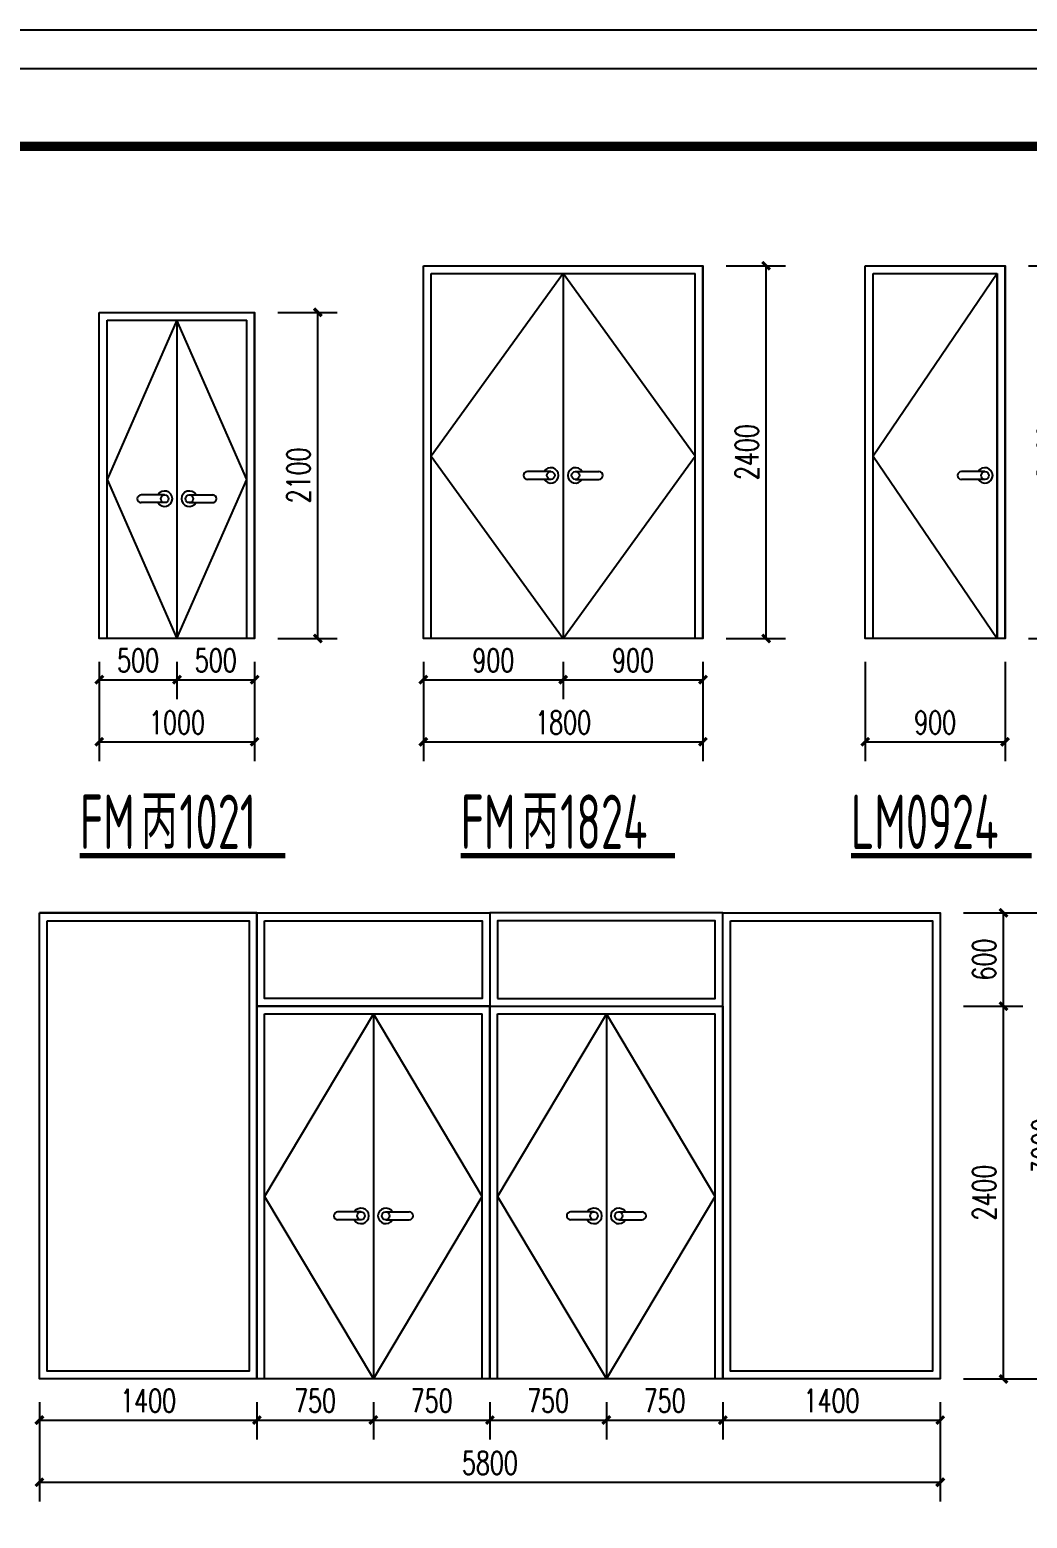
# Model space of a CAD drawing. Header units: millimetres. Extents: x -1048436 to -185795, y -983427 to 400387.
# Drawn here: x -625700 to -619277, y 362629 to 372211 of the extents above; entities that cross this region are included whole.
import ezdxf
from ezdxf.enums import TextEntityAlignment as Align

# ---------------------------------------------------------------- set-up
doc = ezdxf.new("R2010")
doc.units = ezdxf.units.MM
doc.header["$LTSCALE"] = 500
for name, color, linetype in [('C-SHET-TTLB', 11, 'Continuous'), ('DIM_SYMB', 3, 'Continuous'), ('PUB_DIM', 3, 'Continuous'), ('PUB_TEXT', 7, 'Continuous'), ('建-墙', 254, 'Continuous'), ('建-窗', 135, 'Continuous')]:
    doc.layers.add(name, color=color, linetype=linetype)
doc.styles.add('_TCH_DIM_T3', font='SIMPLEX', dxfattribs={"width": 0.705882, "bigfont": 'GBCBIG'})
doc.styles.add('ECADI', font='hzs.shx', dxfattribs={"width": 0.7, "bigfont": 'hztxt.shx'})
doc.styles.add('XD2008', font='xd-hzs.shx', dxfattribs={"width": 0.7, "bigfont": 'xd-hztxt.shx'})
doc.dimstyles.new('_TCH_ARCH&&50', dxfattribs={"dimtxt": 148.75, "dimasz": 50, "dimexe": 125, "dimexo": 150, "dimgap": 50, "dimtad": 1, "dimdec": 0, "dimzin": 0, "dimdsep": 46, "dimtxsty": '_TCH_DIM_T3', "dimblk": 'ARCHTICK', "dimcen": 0.09, "dimclrt": 7, "dimazin": 2, "dimtfac": 1, "dimtdec": 0, "dimtix": 1, "dimtmove": 2, "dimatfit": 3, "dimldrblk": 'ARCHTICK', "dimfxl": 1, "dimtolj": 1, "dimtzin": 0, "dimarcsym": 0})

# ---------------------------------------------------------------- blocks, each defined once
blk = doc.blocks.new('集团图框A1')
at = {"layer": 'C-SHET-TTLB'}
for points in [[(1095.85, -95.53), (1095.85, -699.53), (244.85, -699.53), (244.85, -95.53)], [(1090.85, -100.53), (1090.85, -694.53), (249.85, -694.53), (249.85, -100.53)]]:
    blk.add_lwpolyline(points, close=True, dxfattribs=at)
at = {"layer": 'C-SHET-TTLB', "const_width": 1.2}
blk.add_lwpolyline([(268.25, -110.53), (1080.85, -110.53), (1080.85, -684.53), (268.25, -684.53)], close=True, dxfattribs=at)
at = {"color": 2, "style": 'ECADI', "width": 0.7}
for tag, p in [('序号1', (1009.72, -381.88)), ('记要1', (1037.92, -381.9)), ('日期1', (1073.26, -381.71)), ('序号2', (1009.72, -387.77)), ('记要2', (1037.92, -387.79)), ('日期2', (1073.26, -387.6)), ('序号3', (1009.72, -393.63)), ('记要3', (1037.92, -393.65)), ('日期3', (1073.26, -393.46)), ('序号4', (1009.72, -399.51)), ('记要4', (1037.92, -399.53)), ('日期4', (1073.26, -399.35)), ('合作设计单位', (1042.53, -542.75)), ('审定人', (1041.84, -561.74)), ('审核人', (1041.84, -571.23)), ('设计总负责人', (1041.84, -580.99)), ('专业负责人', (1041.84, -591.72)), ('校对人', (1041.84, -601.96)), ('设计人', (1041.84, -611.83)), ('建设单位上', (1044.38, -619.93)), ('建设单位中', (1044.38, -623.89)), ('建设单位下', (1044.38, -627.74)), ('项目名称上', (1044.35, -632.3)), ('项目名称中', (1044.35, -636.38)), ('项目名称下', (1044.35, -640.33)), ('子项', (1043.59, -646.93)), ('图名上', (1044.47, -653.59)), ('图名中', (1044.47, -657.5)), ('图名下', (1044.47, -661.62)), ('工程编号', (1027.1, -667.58)), ('阶段', (1063.92, -667.61)), ('比例', (1025.96, -674.19)), ('专业', (1063.72, -673.97)), ('日期', (1026.1, -680.73)), ('图别、图号', (1066.05, -680.84))]:
    blk.add_attdef(tag, text='', height=3.5, dxfattribs=at).set_placement(p, align=Align.MIDDLE)
blk = doc.blocks.new('A1')
blk.add_blockref('集团图框A1', (-609654.51, -640037.88))
blk = doc.blocks.new('_ArchTick')
at = {"color": 0, "linetype": 'ByBlock', "const_width": 0.4}
blk.add_lwpolyline([(-0.5, -0.5), (0.5, 0.5)], dxfattribs=at)
blk = doc.blocks.new('*D414')
at = {"layer": 'Defpoints', "color": 0, "transparency": 16777216}
for p in [(-619455.3, 366525.8), (-619048.4, 366525.8), (-619455.3, 363525.8)]:
    blk.add_point(p, dxfattribs=at)
at = {"layer": 'PUB_DIM', "color": 0, "lineweight": -2, "transparency": 16777216}
for p, q in [((-619305.3, 366525.8), (-618923.4, 366525.8)), ((-619048.4, 363525.8), (-619048.4, 366525.8)), ((-619305.3, 363525.8), (-618923.4, 363525.8))]:
    blk.add_line(p, q, dxfattribs=at)
at = {"layer": 'PUB_DIM', "color": 0, "lineweight": -2, "transparency": 16777216, "xscale": 50, "yscale": 50, "zscale": 50}
for p, rotation in [((-619048.4, 366525.8), 90), ((-619048.4, 363525.8), 270)]:
    blk.add_blockref('_ArchTick', p, dxfattribs=dict(at, rotation=rotation))
at = {"layer": 'PUB_DIM', "color": 7, "transparency": 16777216, "insert": (-619172.8, 365025.8), "char_height": 148.75, "attachment_point": 5, "rotation": 90, "style": '_TCH_DIM_T3'}
blk.add_mtext('\\A1;3000', dxfattribs=at)
blk = doc.blocks.new('*D415')
at = {"layer": 'Defpoints', "color": 0, "transparency": 16777216}
for p in [(-625637.3, 363525.8), (-619837.3, 363525.8), (-619837.3, 362861.2)]:
    blk.add_point(p, dxfattribs=at)
at = {"layer": 'PUB_DIM', "color": 0, "lineweight": -2, "transparency": 16777216}
for p, q in [((-625637.3, 363375.8), (-625637.3, 362736.2)), ((-619837.3, 363375.8), (-619837.3, 362736.2)), ((-625637.3, 362861.2), (-619837.3, 362861.2))]:
    blk.add_line(p, q, dxfattribs=at)
at = {"layer": 'PUB_DIM', "color": 0, "lineweight": -2, "transparency": 16777216, "xscale": 50, "yscale": 50, "zscale": 50, "rotation": 180}
blk.add_blockref('_ArchTick', (-625637.3, 362861.2), dxfattribs=at)
at = {"layer": 'PUB_DIM', "color": 0, "lineweight": -2, "transparency": 16777216, "xscale": 50, "yscale": 50, "zscale": 50}
blk.add_blockref('_ArchTick', (-619837.3, 362861.2), dxfattribs=at)
at = {"layer": 'PUB_DIM', "color": 7, "transparency": 16777216, "insert": (-622737.3, 362985.6), "char_height": 148.75, "attachment_point": 5, "style": '_TCH_DIM_T3'}
blk.add_mtext('\\A1;5800', dxfattribs=at)
blk = doc.blocks.new('*D416')
at = {"layer": 'Defpoints', "color": 0, "transparency": 16777216}
for p in [(-625637.3, 363525.8), (-624237.3, 363525.8), (-624237.3, 363261.2)]:
    blk.add_point(p, dxfattribs=at)
at = {"layer": 'PUB_DIM', "color": 0, "lineweight": -2, "transparency": 16777216}
for p, q in [((-625637.3, 363375.8), (-625637.3, 363136.2)), ((-624237.3, 363375.8), (-624237.3, 363136.2)), ((-625637.3, 363261.2), (-624237.3, 363261.2))]:
    blk.add_line(p, q, dxfattribs=at)
at = {"layer": 'PUB_DIM', "color": 0, "lineweight": -2, "transparency": 16777216, "xscale": 50, "yscale": 50, "zscale": 50, "rotation": 180}
blk.add_blockref('_ArchTick', (-625637.3, 363261.2), dxfattribs=at)
at = {"layer": 'PUB_DIM', "color": 0, "lineweight": -2, "transparency": 16777216, "xscale": 50, "yscale": 50, "zscale": 50}
blk.add_blockref('_ArchTick', (-624237.3, 363261.2), dxfattribs=at)
at = {"layer": 'PUB_DIM', "color": 7, "transparency": 16777216, "insert": (-624937.3, 363385.6), "char_height": 148.75, "attachment_point": 5, "style": '_TCH_DIM_T3'}
blk.add_mtext('\\A1;1400', dxfattribs=at)
blk = doc.blocks.new('*D417')
at = {"layer": 'Defpoints', "color": 0, "transparency": 16777216}
for p in [(-624237.3, 363525.8), (-623487.3, 363525.8), (-623487.3, 363261.2)]:
    blk.add_point(p, dxfattribs=at)
at = {"layer": 'PUB_DIM', "color": 0, "lineweight": -2, "transparency": 16777216}
for p, q in [((-624237.3, 363375.8), (-624237.3, 363136.2)), ((-623487.3, 363375.8), (-623487.3, 363136.2)), ((-624237.3, 363261.2), (-623487.3, 363261.2))]:
    blk.add_line(p, q, dxfattribs=at)
at = {"layer": 'PUB_DIM', "color": 0, "lineweight": -2, "transparency": 16777216, "xscale": 50, "yscale": 50, "zscale": 50, "rotation": 180}
blk.add_blockref('_ArchTick', (-624237.3, 363261.2), dxfattribs=at)
at = {"layer": 'PUB_DIM', "color": 0, "lineweight": -2, "transparency": 16777216, "xscale": 50, "yscale": 50, "zscale": 50}
blk.add_blockref('_ArchTick', (-623487.3, 363261.2), dxfattribs=at)
at = {"layer": 'PUB_DIM', "color": 7, "transparency": 16777216, "insert": (-623862.3, 363385.6), "char_height": 148.75, "attachment_point": 5, "style": '_TCH_DIM_T3'}
blk.add_mtext('\\A1;750', dxfattribs=at)
blk = doc.blocks.new('*D418')
at = {"layer": 'Defpoints', "color": 0, "transparency": 16777216}
for p in [(-623487.3, 363525.8), (-622737.3, 363525.8), (-622737.3, 363261.2)]:
    blk.add_point(p, dxfattribs=at)
at = {"layer": 'PUB_DIM', "color": 0, "lineweight": -2, "transparency": 16777216}
for p, q in [((-623487.3, 363375.8), (-623487.3, 363136.2)), ((-622737.3, 363375.8), (-622737.3, 363136.2)), ((-623487.3, 363261.2), (-622737.3, 363261.2))]:
    blk.add_line(p, q, dxfattribs=at)
at = {"layer": 'PUB_DIM', "color": 0, "lineweight": -2, "transparency": 16777216, "xscale": 50, "yscale": 50, "zscale": 50, "rotation": 180}
blk.add_blockref('_ArchTick', (-623487.3, 363261.2), dxfattribs=at)
at = {"layer": 'PUB_DIM', "color": 0, "lineweight": -2, "transparency": 16777216, "xscale": 50, "yscale": 50, "zscale": 50}
blk.add_blockref('_ArchTick', (-622737.3, 363261.2), dxfattribs=at)
at = {"layer": 'PUB_DIM', "color": 7, "transparency": 16777216, "insert": (-623112.3, 363385.6), "char_height": 148.75, "attachment_point": 5, "style": '_TCH_DIM_T3'}
blk.add_mtext('\\A1;750', dxfattribs=at)
blk = doc.blocks.new('*D419')
at = {"layer": 'Defpoints', "color": 0, "transparency": 16777216}
for p in [(-622737.3, 363525.8), (-621987.3, 363525.8), (-621987.3, 363261.2)]:
    blk.add_point(p, dxfattribs=at)
at = {"layer": 'PUB_DIM', "color": 0, "lineweight": -2, "transparency": 16777216}
for p, q in [((-622737.3, 363375.8), (-622737.3, 363136.2)), ((-621987.3, 363375.8), (-621987.3, 363136.2)), ((-622737.3, 363261.2), (-621987.3, 363261.2))]:
    blk.add_line(p, q, dxfattribs=at)
at = {"layer": 'PUB_DIM', "color": 0, "lineweight": -2, "transparency": 16777216, "xscale": 50, "yscale": 50, "zscale": 50, "rotation": 180}
blk.add_blockref('_ArchTick', (-622737.3, 363261.2), dxfattribs=at)
at = {"layer": 'PUB_DIM', "color": 0, "lineweight": -2, "transparency": 16777216, "xscale": 50, "yscale": 50, "zscale": 50}
blk.add_blockref('_ArchTick', (-621987.3, 363261.2), dxfattribs=at)
at = {"layer": 'PUB_DIM', "color": 7, "transparency": 16777216, "insert": (-622362.3, 363385.6), "char_height": 148.75, "attachment_point": 5, "style": '_TCH_DIM_T3'}
blk.add_mtext('\\A1;750', dxfattribs=at)
blk = doc.blocks.new('*D420')
at = {"layer": 'Defpoints', "color": 0, "transparency": 16777216}
for p in [(-621987.3, 363525.8), (-621237.3, 363525.8), (-621237.3, 363261.2)]:
    blk.add_point(p, dxfattribs=at)
at = {"layer": 'PUB_DIM', "color": 0, "lineweight": -2, "transparency": 16777216}
for p, q in [((-621987.3, 363375.8), (-621987.3, 363136.2)), ((-621237.3, 363375.8), (-621237.3, 363136.2)), ((-621987.3, 363261.2), (-621237.3, 363261.2))]:
    blk.add_line(p, q, dxfattribs=at)
at = {"layer": 'PUB_DIM', "color": 0, "lineweight": -2, "transparency": 16777216, "xscale": 50, "yscale": 50, "zscale": 50, "rotation": 180}
blk.add_blockref('_ArchTick', (-621987.3, 363261.2), dxfattribs=at)
at = {"layer": 'PUB_DIM', "color": 0, "lineweight": -2, "transparency": 16777216, "xscale": 50, "yscale": 50, "zscale": 50}
blk.add_blockref('_ArchTick', (-621237.3, 363261.2), dxfattribs=at)
at = {"layer": 'PUB_DIM', "color": 7, "transparency": 16777216, "insert": (-621612.3, 363385.6), "char_height": 148.75, "attachment_point": 5, "style": '_TCH_DIM_T3'}
blk.add_mtext('\\A1;750', dxfattribs=at)
blk = doc.blocks.new('*D421')
at = {"layer": 'Defpoints', "color": 0, "transparency": 16777216}
for p in [(-621237.3, 363525.8), (-619837.3, 363525.8), (-619837.3, 363261.2)]:
    blk.add_point(p, dxfattribs=at)
at = {"layer": 'PUB_DIM', "color": 0, "lineweight": -2, "transparency": 16777216}
for p, q in [((-621237.3, 363375.8), (-621237.3, 363136.2)), ((-619837.3, 363375.8), (-619837.3, 363136.2)), ((-621237.3, 363261.2), (-619837.3, 363261.2))]:
    blk.add_line(p, q, dxfattribs=at)
at = {"layer": 'PUB_DIM', "color": 0, "lineweight": -2, "transparency": 16777216, "xscale": 50, "yscale": 50, "zscale": 50, "rotation": 180}
blk.add_blockref('_ArchTick', (-621237.3, 363261.2), dxfattribs=at)
at = {"layer": 'PUB_DIM', "color": 0, "lineweight": -2, "transparency": 16777216, "xscale": 50, "yscale": 50, "zscale": 50}
blk.add_blockref('_ArchTick', (-619837.3, 363261.2), dxfattribs=at)
at = {"layer": 'PUB_DIM', "color": 7, "transparency": 16777216, "insert": (-620537.3, 363385.6), "char_height": 148.75, "attachment_point": 5, "style": '_TCH_DIM_T3'}
blk.add_mtext('\\A1;1400', dxfattribs=at)
blk = doc.blocks.new('*D422')
at = {"layer": 'Defpoints', "color": 0, "transparency": 16777216}
for p in [(-619837.3, 365925.8), (-619430.3, 365925.8), (-619837.3, 363525.8)]:
    blk.add_point(p, dxfattribs=at)
at = {"layer": 'PUB_DIM', "color": 0, "lineweight": -2, "transparency": 16777216}
for p, q in [((-619687.3, 365925.8), (-619305.3, 365925.8)), ((-619430.3, 363525.8), (-619430.3, 365925.8)), ((-619687.3, 363525.8), (-619305.3, 363525.8))]:
    blk.add_line(p, q, dxfattribs=at)
at = {"layer": 'PUB_DIM', "color": 0, "lineweight": -2, "transparency": 16777216, "xscale": 50, "yscale": 50, "zscale": 50}
for p, rotation in [((-619430.3, 365925.8), 90), ((-619430.3, 363525.8), 270)]:
    blk.add_blockref('_ArchTick', p, dxfattribs=dict(at, rotation=rotation))
at = {"layer": 'PUB_DIM', "color": 7, "transparency": 16777216, "insert": (-619554.7, 364725.8), "char_height": 148.75, "attachment_point": 5, "rotation": 90, "style": '_TCH_DIM_T3'}
blk.add_mtext('\\A1;2400', dxfattribs=at)
blk = doc.blocks.new('*D423')
at = {"layer": 'Defpoints', "color": 0, "transparency": 16777216}
for p in [(-619837.3, 366525.8), (-619430.3, 366525.8), (-619837.3, 365925.8)]:
    blk.add_point(p, dxfattribs=at)
at = {"layer": 'PUB_DIM', "color": 0, "lineweight": -2, "transparency": 16777216}
for p, q in [((-619687.3, 366525.8), (-619305.3, 366525.8)), ((-619430.3, 365925.8), (-619430.3, 366525.8)), ((-619687.3, 365925.8), (-619305.3, 365925.8))]:
    blk.add_line(p, q, dxfattribs=at)
at = {"layer": 'PUB_DIM', "color": 0, "lineweight": -2, "transparency": 16777216, "xscale": 50, "yscale": 50, "zscale": 50}
for p, rotation in [((-619430.3, 366525.8), 90), ((-619430.3, 365925.8), 270)]:
    blk.add_blockref('_ArchTick', p, dxfattribs=dict(at, rotation=rotation))
at = {"layer": 'PUB_DIM', "color": 7, "transparency": 16777216, "insert": (-619554.7, 366225.8), "char_height": 148.75, "attachment_point": 5, "rotation": 90, "style": '_TCH_DIM_T3'}
blk.add_mtext('\\A1;600', dxfattribs=at)
blk = doc.blocks.new('*D594')
at = {"layer": 'Defpoints', "color": 0, "transparency": 16777216}
for p in [(-620320.3, 368291.9), (-619420.3, 368291.9), (-619420.3, 367627.3)]:
    blk.add_point(p, dxfattribs=at)
at = {"layer": 'PUB_DIM', "color": 0, "lineweight": -2, "transparency": 16777216}
for p, q in [((-620320.3, 368141.9), (-620320.3, 367502.3)), ((-619420.3, 368141.9), (-619420.3, 367502.3)), ((-620320.3, 367627.3), (-619420.3, 367627.3))]:
    blk.add_line(p, q, dxfattribs=at)
at = {"layer": 'PUB_DIM', "color": 0, "lineweight": -2, "transparency": 16777216, "xscale": 50, "yscale": 50, "zscale": 50, "rotation": 180}
blk.add_blockref('_ArchTick', (-620320.3, 367627.3), dxfattribs=at)
at = {"layer": 'PUB_DIM', "color": 0, "lineweight": -2, "transparency": 16777216, "xscale": 50, "yscale": 50, "zscale": 50}
blk.add_blockref('_ArchTick', (-619420.3, 367627.3), dxfattribs=at)
at = {"layer": 'PUB_DIM', "color": 7, "transparency": 16777216, "insert": (-619870.3, 367751.7), "char_height": 148.75, "attachment_point": 5, "style": '_TCH_DIM_T3'}
blk.add_mtext('\\A1;900', dxfattribs=at)
blk = doc.blocks.new('*D595')
at = {"layer": 'Defpoints', "color": 0, "transparency": 16777216}
for p in [(-619420.3, 370691.9), (-619013.4, 370691.9), (-619420.3, 368291.9)]:
    blk.add_point(p, dxfattribs=at)
at = {"layer": 'PUB_DIM', "color": 0, "lineweight": -2, "transparency": 16777216}
for p, q in [((-619270.3, 370691.9), (-618888.4, 370691.9)), ((-619013.4, 368291.9), (-619013.4, 370691.9)), ((-619270.3, 368291.9), (-618888.4, 368291.9))]:
    blk.add_line(p, q, dxfattribs=at)
at = {"layer": 'PUB_DIM', "color": 0, "lineweight": -2, "transparency": 16777216, "xscale": 50, "yscale": 50, "zscale": 50}
for p, rotation in [((-619013.4, 370691.9), 90), ((-619013.4, 368291.9), 270)]:
    blk.add_blockref('_ArchTick', p, dxfattribs=dict(at, rotation=rotation))
at = {"layer": 'PUB_DIM', "color": 7, "transparency": 16777216, "insert": (-619137.8, 369491.9), "char_height": 148.75, "attachment_point": 5, "rotation": 90, "style": '_TCH_DIM_T3'}
blk.add_mtext('\\A1;2400', dxfattribs=at)
blk = doc.blocks.new('*D596')
at = {"layer": 'Defpoints', "color": 0, "transparency": 16777216}
for p in [(-623165.4, 368291.9), (-621365.4, 368291.9), (-621365.4, 367627.3)]:
    blk.add_point(p, dxfattribs=at)
at = {"layer": 'PUB_DIM', "color": 0, "lineweight": -2, "transparency": 16777216}
for p, q in [((-623165.4, 368141.9), (-623165.4, 367502.3)), ((-621365.4, 368141.9), (-621365.4, 367502.3)), ((-623165.4, 367627.3), (-621365.4, 367627.3))]:
    blk.add_line(p, q, dxfattribs=at)
at = {"layer": 'PUB_DIM', "color": 0, "lineweight": -2, "transparency": 16777216, "xscale": 50, "yscale": 50, "zscale": 50, "rotation": 180}
blk.add_blockref('_ArchTick', (-623165.4, 367627.3), dxfattribs=at)
at = {"layer": 'PUB_DIM', "color": 0, "lineweight": -2, "transparency": 16777216, "xscale": 50, "yscale": 50, "zscale": 50}
blk.add_blockref('_ArchTick', (-621365.4, 367627.3), dxfattribs=at)
at = {"layer": 'PUB_DIM', "color": 7, "transparency": 16777216, "insert": (-622265.4, 367751.7), "char_height": 148.75, "attachment_point": 5, "style": '_TCH_DIM_T3'}
blk.add_mtext('\\A1;1800', dxfattribs=at)
blk = doc.blocks.new('*D597')
at = {"layer": 'Defpoints', "color": 0, "transparency": 16777216}
for p in [(-623165.4, 368291.9), (-622265.4, 368291.9), (-622265.4, 368027.3)]:
    blk.add_point(p, dxfattribs=at)
at = {"layer": 'PUB_DIM', "color": 0, "lineweight": -2, "transparency": 16777216}
for p, q in [((-623165.4, 368141.9), (-623165.4, 367902.3)), ((-622265.4, 368141.9), (-622265.4, 367902.3)), ((-623165.4, 368027.3), (-622265.4, 368027.3))]:
    blk.add_line(p, q, dxfattribs=at)
at = {"layer": 'PUB_DIM', "color": 0, "lineweight": -2, "transparency": 16777216, "xscale": 50, "yscale": 50, "zscale": 50, "rotation": 180}
blk.add_blockref('_ArchTick', (-623165.4, 368027.3), dxfattribs=at)
at = {"layer": 'PUB_DIM', "color": 0, "lineweight": -2, "transparency": 16777216, "xscale": 50, "yscale": 50, "zscale": 50}
blk.add_blockref('_ArchTick', (-622265.4, 368027.3), dxfattribs=at)
at = {"layer": 'PUB_DIM', "color": 7, "transparency": 16777216, "insert": (-622715.4, 368151.7), "char_height": 148.75, "attachment_point": 5, "style": '_TCH_DIM_T3'}
blk.add_mtext('\\A1;900', dxfattribs=at)
blk = doc.blocks.new('*D598')
at = {"layer": 'Defpoints', "color": 0, "transparency": 16777216}
for p in [(-622265.4, 368291.9), (-621365.4, 368291.9), (-621365.4, 368027.3)]:
    blk.add_point(p, dxfattribs=at)
at = {"layer": 'PUB_DIM', "color": 0, "lineweight": -2, "transparency": 16777216}
for p, q in [((-622265.4, 368141.9), (-622265.4, 367902.3)), ((-621365.4, 368141.9), (-621365.4, 367902.3)), ((-622265.4, 368027.3), (-621365.4, 368027.3))]:
    blk.add_line(p, q, dxfattribs=at)
at = {"layer": 'PUB_DIM', "color": 0, "lineweight": -2, "transparency": 16777216, "xscale": 50, "yscale": 50, "zscale": 50, "rotation": 180}
blk.add_blockref('_ArchTick', (-622265.4, 368027.3), dxfattribs=at)
at = {"layer": 'PUB_DIM', "color": 0, "lineweight": -2, "transparency": 16777216, "xscale": 50, "yscale": 50, "zscale": 50}
blk.add_blockref('_ArchTick', (-621365.4, 368027.3), dxfattribs=at)
at = {"layer": 'PUB_DIM', "color": 7, "transparency": 16777216, "insert": (-621815.4, 368151.7), "char_height": 148.75, "attachment_point": 5, "style": '_TCH_DIM_T3'}
blk.add_mtext('\\A1;900', dxfattribs=at)
blk = doc.blocks.new('*D599')
at = {"layer": 'Defpoints', "color": 0, "transparency": 16777216}
for p in [(-621365.4, 370691.9), (-620958.4, 370691.9), (-621365.4, 368291.9)]:
    blk.add_point(p, dxfattribs=at)
at = {"layer": 'PUB_DIM', "color": 0, "lineweight": -2, "transparency": 16777216}
for p, q in [((-621215.4, 370691.9), (-620833.4, 370691.9)), ((-620958.4, 368291.9), (-620958.4, 370691.9)), ((-621215.4, 368291.9), (-620833.4, 368291.9))]:
    blk.add_line(p, q, dxfattribs=at)
at = {"layer": 'PUB_DIM', "color": 0, "lineweight": -2, "transparency": 16777216, "xscale": 50, "yscale": 50, "zscale": 50}
for p, rotation in [((-620958.4, 370691.9), 90), ((-620958.4, 368291.9), 270)]:
    blk.add_blockref('_ArchTick', p, dxfattribs=dict(at, rotation=rotation))
at = {"layer": 'PUB_DIM', "color": 7, "transparency": 16777216, "insert": (-621082.8, 369491.9), "char_height": 148.75, "attachment_point": 5, "rotation": 90, "style": '_TCH_DIM_T3'}
blk.add_mtext('\\A1;2400', dxfattribs=at)
blk = doc.blocks.new('*D600')
at = {"layer": 'Defpoints', "color": 0, "transparency": 16777216}
for p in [(-625251.8, 368291.9), (-624251.8, 368291.9), (-624251.8, 367627.3)]:
    blk.add_point(p, dxfattribs=at)
at = {"layer": 'PUB_DIM', "color": 0, "lineweight": -2, "transparency": 16777216}
for p, q in [((-625251.8, 368141.9), (-625251.8, 367502.3)), ((-624251.8, 368141.9), (-624251.8, 367502.3)), ((-625251.8, 367627.3), (-624251.8, 367627.3))]:
    blk.add_line(p, q, dxfattribs=at)
at = {"layer": 'PUB_DIM', "color": 0, "lineweight": -2, "transparency": 16777216, "xscale": 50, "yscale": 50, "zscale": 50, "rotation": 180}
blk.add_blockref('_ArchTick', (-625251.8, 367627.3), dxfattribs=at)
at = {"layer": 'PUB_DIM', "color": 0, "lineweight": -2, "transparency": 16777216, "xscale": 50, "yscale": 50, "zscale": 50}
blk.add_blockref('_ArchTick', (-624251.8, 367627.3), dxfattribs=at)
at = {"layer": 'PUB_DIM', "color": 7, "transparency": 16777216, "insert": (-624751.8, 367751.7), "char_height": 148.75, "attachment_point": 5, "style": '_TCH_DIM_T3'}
blk.add_mtext('\\A1;1000', dxfattribs=at)
blk = doc.blocks.new('*D601')
at = {"layer": 'Defpoints', "color": 0, "transparency": 16777216}
for p in [(-625251.8, 368291.9), (-624751.8, 368291.9), (-624751.8, 368027.3)]:
    blk.add_point(p, dxfattribs=at)
at = {"layer": 'PUB_DIM', "color": 0, "lineweight": -2, "transparency": 16777216}
for p, q in [((-625251.8, 368141.9), (-625251.8, 367902.3)), ((-624751.8, 368141.9), (-624751.8, 367902.3)), ((-625251.8, 368027.3), (-624751.8, 368027.3))]:
    blk.add_line(p, q, dxfattribs=at)
at = {"layer": 'PUB_DIM', "color": 0, "lineweight": -2, "transparency": 16777216, "xscale": 50, "yscale": 50, "zscale": 50, "rotation": 180}
blk.add_blockref('_ArchTick', (-625251.8, 368027.3), dxfattribs=at)
at = {"layer": 'PUB_DIM', "color": 0, "lineweight": -2, "transparency": 16777216, "xscale": 50, "yscale": 50, "zscale": 50}
blk.add_blockref('_ArchTick', (-624751.8, 368027.3), dxfattribs=at)
at = {"layer": 'PUB_DIM', "color": 7, "transparency": 16777216, "insert": (-625001.8, 368151.7), "char_height": 148.75, "attachment_point": 5, "style": '_TCH_DIM_T3'}
blk.add_mtext('\\A1;500', dxfattribs=at)
blk = doc.blocks.new('*D602')
at = {"layer": 'Defpoints', "color": 0, "transparency": 16777216}
for p in [(-624751.8, 368291.9), (-624251.8, 368291.9), (-624251.8, 368027.3)]:
    blk.add_point(p, dxfattribs=at)
at = {"layer": 'PUB_DIM', "color": 0, "lineweight": -2, "transparency": 16777216}
for p, q in [((-624751.8, 368141.9), (-624751.8, 367902.3)), ((-624251.8, 368141.9), (-624251.8, 367902.3)), ((-624751.8, 368027.3), (-624251.8, 368027.3))]:
    blk.add_line(p, q, dxfattribs=at)
at = {"layer": 'PUB_DIM', "color": 0, "lineweight": -2, "transparency": 16777216, "xscale": 50, "yscale": 50, "zscale": 50, "rotation": 180}
blk.add_blockref('_ArchTick', (-624751.8, 368027.3), dxfattribs=at)
at = {"layer": 'PUB_DIM', "color": 0, "lineweight": -2, "transparency": 16777216, "xscale": 50, "yscale": 50, "zscale": 50}
blk.add_blockref('_ArchTick', (-624251.8, 368027.3), dxfattribs=at)
at = {"layer": 'PUB_DIM', "color": 7, "transparency": 16777216, "insert": (-624501.8, 368151.7), "char_height": 148.75, "attachment_point": 5, "style": '_TCH_DIM_T3'}
blk.add_mtext('\\A1;500', dxfattribs=at)
blk = doc.blocks.new('*D603')
at = {"layer": 'Defpoints', "color": 0, "transparency": 16777216}
for p in [(-624251.8, 370391.9), (-623844.8, 370391.9), (-624251.8, 368291.9)]:
    blk.add_point(p, dxfattribs=at)
at = {"layer": 'PUB_DIM', "color": 0, "lineweight": -2, "transparency": 16777216}
for p, q in [((-624101.8, 370391.9), (-623719.8, 370391.9)), ((-623844.8, 368291.9), (-623844.8, 370391.9)), ((-624101.8, 368291.9), (-623719.8, 368291.9))]:
    blk.add_line(p, q, dxfattribs=at)
at = {"layer": 'PUB_DIM', "color": 0, "lineweight": -2, "transparency": 16777216, "xscale": 50, "yscale": 50, "zscale": 50}
for p, rotation in [((-623844.8, 370391.9), 90), ((-623844.8, 368291.9), 270)]:
    blk.add_blockref('_ArchTick', p, dxfattribs=dict(at, rotation=rotation))
at = {"layer": 'PUB_DIM', "color": 7, "transparency": 16777216, "insert": (-623969.2, 369341.9), "char_height": 148.75, "attachment_point": 5, "rotation": 90, "style": '_TCH_DIM_T3'}
blk.add_mtext('\\A1;2100', dxfattribs=at)

msp = doc.modelspace()

# ---------------------------------------------------------------- linework, layer by layer
at = {"layer": 'DIM_SYMB', "const_width": 35}
for points in [[(-625377.3, 366894.4), (-624054.1, 366894.4)], [(-622925.3, 366894.4), (-621545.5, 366894.4)], [(-620412.6, 366894.4), (-619249.6, 366894.4)]]:
    msp.add_lwpolyline(points, dxfattribs=at)
at = {"layer": '建-墙'}
for points in [[(-623165.4, 370691.9), (-621365.4, 370691.9), (-621365.4, 368291.9), (-623165.4, 368291.9)], [(-620320.3, 370691.9), (-619420.3, 370691.9), (-619420.3, 368291.9), (-620320.3, 368291.9)], [(-625251.8, 370391.9), (-624251.8, 370391.9), (-624251.8, 368291.9), (-625251.8, 368291.9)]]:
    msp.add_lwpolyline(points, close=True, dxfattribs=at)
at = {"layer": '建-窗'}
for p, q in [((-623165.4, 370691.9), (-621365.4, 370691.9)), ((-623165.4, 368291.9), (-623165.4, 370691.9)), ((-622265.4, 370641.9), (-623115.4, 369466.9)), ((-623115.4, 370641.9), (-621415.4, 370641.9)), ((-623115.4, 368291.9), (-623115.4, 370641.9)), ((-621415.4, 369466.9), (-622265.4, 370641.9)), ((-622265.4, 370641.9), (-622265.4, 368291.9)), ((-621415.4, 368291.9), (-621415.4, 370641.9)), ((-621365.4, 368291.9), (-621365.4, 370691.9)), ((-620320.3, 368291.9), (-620320.3, 370691.9)), ((-619470.3, 370641.9), (-620270.3, 369466.9)), ((-620270.3, 368291.9), (-620270.3, 370641.9)), ((-620270.3, 370641.9), (-619470.3, 370641.9)), ((-619470.3, 370641.9), (-619470.3, 368291.9)), ((-619470.3, 368291.9), (-619470.3, 370641.9)), ((-619420.3, 368291.9), (-619420.3, 370691.9)), ((-625251.8, 370391.9), (-624251.8, 370391.9)), ((-625251.8, 368291.9), (-625251.8, 370391.9)), ((-624751.8, 370341.9), (-625201.8, 369316.9)), ((-625201.8, 370341.9), (-624301.8, 370341.9)), ((-625201.8, 368291.9), (-625201.8, 370341.9)), ((-624301.8, 369316.9), (-624751.8, 370341.9)), ((-624751.8, 370341.9), (-624751.8, 368291.9)), ((-624301.8, 368291.9), (-624301.8, 370341.9)), ((-624251.8, 368291.9), (-624251.8, 370391.9)), ((-623115.4, 369466.9), (-622265.4, 368291.9)), ((-622265.4, 368291.9), (-621415.4, 369466.9)), ((-620270.3, 369466.9), (-619470.3, 368291.9)), ((-625201.8, 369316.9), (-624751.8, 368291.9)), ((-624751.8, 368291.9), (-624301.8, 369316.9)), ((-622344.7, 369366.9), (-622495.8, 369366.9)), ((-622344.7, 369316.9), (-622495.8, 369316.9)), ((-622186, 369366.9), (-622034.9, 369366.9)), ((-622186, 369316.9), (-622034.9, 369316.9)), ((-619549.7, 369366.9), (-619700.8, 369366.9)), ((-619549.7, 369316.9), (-619700.8, 369316.9)), ((-624831.1, 369216.9), (-624982.2, 369216.9)), ((-624672.5, 369216.9), (-624521.4, 369216.9)), ((-624831.1, 369166.9), (-624982.2, 369166.9)), ((-624672.5, 369166.9), (-624521.4, 369166.9)), ((-624237.3, 366525.8), (-625637.3, 366525.8)), ((-624237.3, 365925.8), (-622737.3, 365925.8)), ((-624237.3, 363525.8), (-624237.3, 365925.8)), ((-622737.3, 365925.8), (-621237.3, 365925.8)), ((-622737.3, 363525.8), (-622737.3, 365925.8)), ((-622737.3, 363525.8), (-622737.3, 365925.8)), ((-621237.3, 363525.8), (-621237.3, 365925.8)), ((-623487.3, 365875.8), (-624187.3, 364700.8)), ((-624187.3, 365875.8), (-622787.3, 365875.8)), ((-624187.3, 363525.8), (-624187.3, 365875.8)), ((-622787.3, 364700.8), (-623487.3, 365875.8)), ((-623487.3, 365875.8), (-623487.3, 363525.8)), ((-622787.3, 363525.8), (-622787.3, 365875.8)), ((-621987.3, 365875.8), (-622687.3, 364700.8)), ((-622687.3, 365875.8), (-621287.3, 365875.8)), ((-622687.3, 363525.8), (-622687.3, 365875.8)), ((-621287.3, 364700.8), (-621987.3, 365875.8)), ((-621987.3, 365875.8), (-621987.3, 363525.8)), ((-621287.3, 363525.8), (-621287.3, 365875.8)), ((-624187.3, 364700.8), (-623487.3, 363525.8)), ((-623487.3, 363525.8), (-622787.3, 364700.8)), ((-622687.3, 364700.8), (-621987.3, 363525.8)), ((-621987.3, 363525.8), (-621287.3, 364700.8)), ((-623566.6, 364600.8), (-623717.7, 364600.8)), ((-623407.9, 364600.8), (-623256.8, 364600.8)), ((-622066.6, 364600.8), (-622217.7, 364600.8)), ((-621907.9, 364600.8), (-621756.8, 364600.8)), ((-623566.6, 364550.8), (-623717.7, 364550.8)), ((-623407.9, 364550.8), (-623256.8, 364550.8)), ((-622066.6, 364550.8), (-622217.7, 364550.8)), ((-621907.9, 364550.8), (-621756.8, 364550.8))]:
    msp.add_line(p, q, dxfattribs=at)
for points in [[(-625637.3, 366525.8), (-624237.3, 366525.8), (-624237.3, 363525.8), (-625637.3, 363525.8)], [(-624237.3, 366525.8), (-622737.3, 366525.8), (-622737.3, 365925.8), (-624237.3, 365925.8)], [(-622737.3, 365925.8), (-621237.3, 365925.8), (-621237.3, 366525.8), (-622737.3, 366525.8)], [(-621237.3, 366525.8), (-619837.3, 366525.8), (-619837.3, 363525.8), (-621237.3, 363525.8)], [(-625587.3, 366475.8), (-624287.3, 366475.8), (-624287.3, 363575.8), (-625587.3, 363575.8)], [(-624187.3, 366475.8), (-622787.3, 366475.8), (-622787.3, 365975.8), (-624187.3, 365975.8)], [(-622687.3, 365975.8), (-621287.3, 365975.8), (-621287.3, 366475.8), (-622687.3, 366475.8)], [(-621187.3, 366475.8), (-619887.3, 366475.8), (-619887.3, 363575.8), (-621187.3, 363575.8)], [(-624237.3, 365925.8), (-622737.3, 365925.8), (-622737.3, 363525.8), (-624237.3, 363525.8)], [(-622737.3, 365925.8), (-621237.3, 365925.8), (-621237.3, 363525.8), (-622737.3, 363525.8)]]:
    msp.add_lwpolyline(points, close=True, dxfattribs=at)
for centre in [(-622344.7, 369341.9), (-622186, 369341.9), (-619549.7, 369341.9), (-624831.1, 369191.9), (-624672.5, 369191.9), (-623566.6, 364575.8), (-623407.9, 364575.8), (-622066.6, 364575.8), (-621907.9, 364575.8)]:
    msp.add_circle(centre, 25, dxfattribs=at)
for centre, radius, start, end in [((-622344.7, 369341.9), 50, 210, 150), ((-622186, 369341.9), 50, 30, 330), ((-619549.7, 369341.9), 50, 210, 150), ((-622495.8, 369341.9), 25, 90, 270), ((-622034.9, 369341.9), 25, 270, 90), ((-619700.8, 369341.9), 25, 90, 270), ((-624982.2, 369191.9), 25, 90, 270), ((-624831.1, 369191.9), 50, 210, 150), ((-624672.5, 369191.9), 50, 30, 330), ((-624521.4, 369191.9), 25, 270, 90), ((-623717.7, 364575.8), 25, 90, 270), ((-623566.6, 364575.8), 50, 210, 150), ((-623407.9, 364575.8), 50, 30, 330), ((-623256.8, 364575.8), 25, 270, 90), ((-622217.7, 364575.8), 25, 90, 270), ((-622066.6, 364575.8), 50, 210, 150), ((-621907.9, 364575.8), 50, 30, 330), ((-621756.8, 364575.8), 25, 270, 90)]:
    msp.add_arc(centre, radius, start, end, dxfattribs=at)

# ---------------------------------------------------------------- block references
at = {"xscale": 50, "yscale": 50, "zscale": 50}
msp.add_blockref('A1', (29824819.3, 32378881.2), dxfattribs=at)

# ---------------------------------------------------------------- texts
at = {"layer": 'PUB_TEXT', "style": 'XD2008', "width": 0.7}
for s, p in [('FM', (-625377.3, 366937.5)), ('丙', (-624981.6, 366937.5)), ('1021', (-624736.6, 366937.5)), ('FM', (-622925.3, 366937.5)), ('丙', (-622529.5, 366937.5)), ('1824', (-622284.5, 366937.5)), ('LM0924', (-620412.6, 366937.5))]:
    msp.add_text(s, height=350, dxfattribs=at).set_placement(p)

# ---------------------------------------------------------------- dimensions: what is measured, and where the dimension line sits
at = {"layer": 'PUB_DIM'}
for p1, p2, distance, picture, middle in [((-621365.4, 368291.9), (-621365.4, 370691.9), -406.9, '*D599', (-621082.8, 369491.9)), ((-619420.3, 368291.9), (-619420.3, 370691.9), -406.9, '*D595', (-619137.8, 369491.9)), ((-624251.8, 368291.9), (-624251.8, 370391.9), -406.9, '*D603', (-623969.2, 369341.9)), ((-625251.8, 368291.9), (-624251.8, 368291.9), -664.6, '*D600', (-624751.8, 367751.7)), ((-625251.8, 368291.9), (-624751.8, 368291.9), -264.6, '*D601', (-625001.8, 368151.7)), ((-624751.8, 368291.9), (-624251.8, 368291.9), -264.6, '*D602', (-624501.8, 368151.7)), ((-623165.4, 368291.9), (-621365.4, 368291.9), -664.6, '*D596', (-622265.4, 367751.7)), ((-623165.4, 368291.9), (-622265.4, 368291.9), -264.6, '*D597', (-622715.4, 368151.7)), ((-622265.4, 368291.9), (-621365.4, 368291.9), -264.6, '*D598', (-621815.4, 368151.7)), ((-620320.3, 368291.9), (-619420.3, 368291.9), -664.6, '*D594', (-619870.3, 367751.7)), ((-619837.3, 365925.8), (-619837.3, 366525.8), -406.9, '*D423', (-619554.7, 366225.8)), ((-619455.3, 363525.8), (-619455.3, 366525.8), -406.9, '*D414', (-619172.8, 365025.8)), ((-619837.3, 363525.8), (-619837.3, 365925.8), -406.9, '*D422', (-619554.7, 364725.8)), ((-625637.3, 363525.8), (-619837.3, 363525.8), -664.6, '*D415', (-622737.3, 362985.6)), ((-625637.3, 363525.8), (-624237.3, 363525.8), -264.6, '*D416', (-624937.3, 363385.6)), ((-624237.3, 363525.8), (-623487.3, 363525.8), -264.6, '*D417', (-623862.3, 363385.6)), ((-623487.3, 363525.8), (-622737.3, 363525.8), -264.6, '*D418', (-623112.3, 363385.6)), ((-622737.3, 363525.8), (-621987.3, 363525.8), -264.6, '*D419', (-622362.3, 363385.6)), ((-621987.3, 363525.8), (-621237.3, 363525.8), -264.6, '*D420', (-621612.3, 363385.6)), ((-621237.3, 363525.8), (-619837.3, 363525.8), -264.6, '*D421', (-620537.3, 363385.6))]:
    dim = msp.add_aligned_dim(p1=p1, p2=p2, distance=distance, dimstyle='_TCH_ARCH&&50', dxfattribs=at)
    dim.commit()
    dim.dimension.update_dxf_attribs({"geometry": picture, "text_midpoint": middle})

doc.saveas('drawing.dxf')
